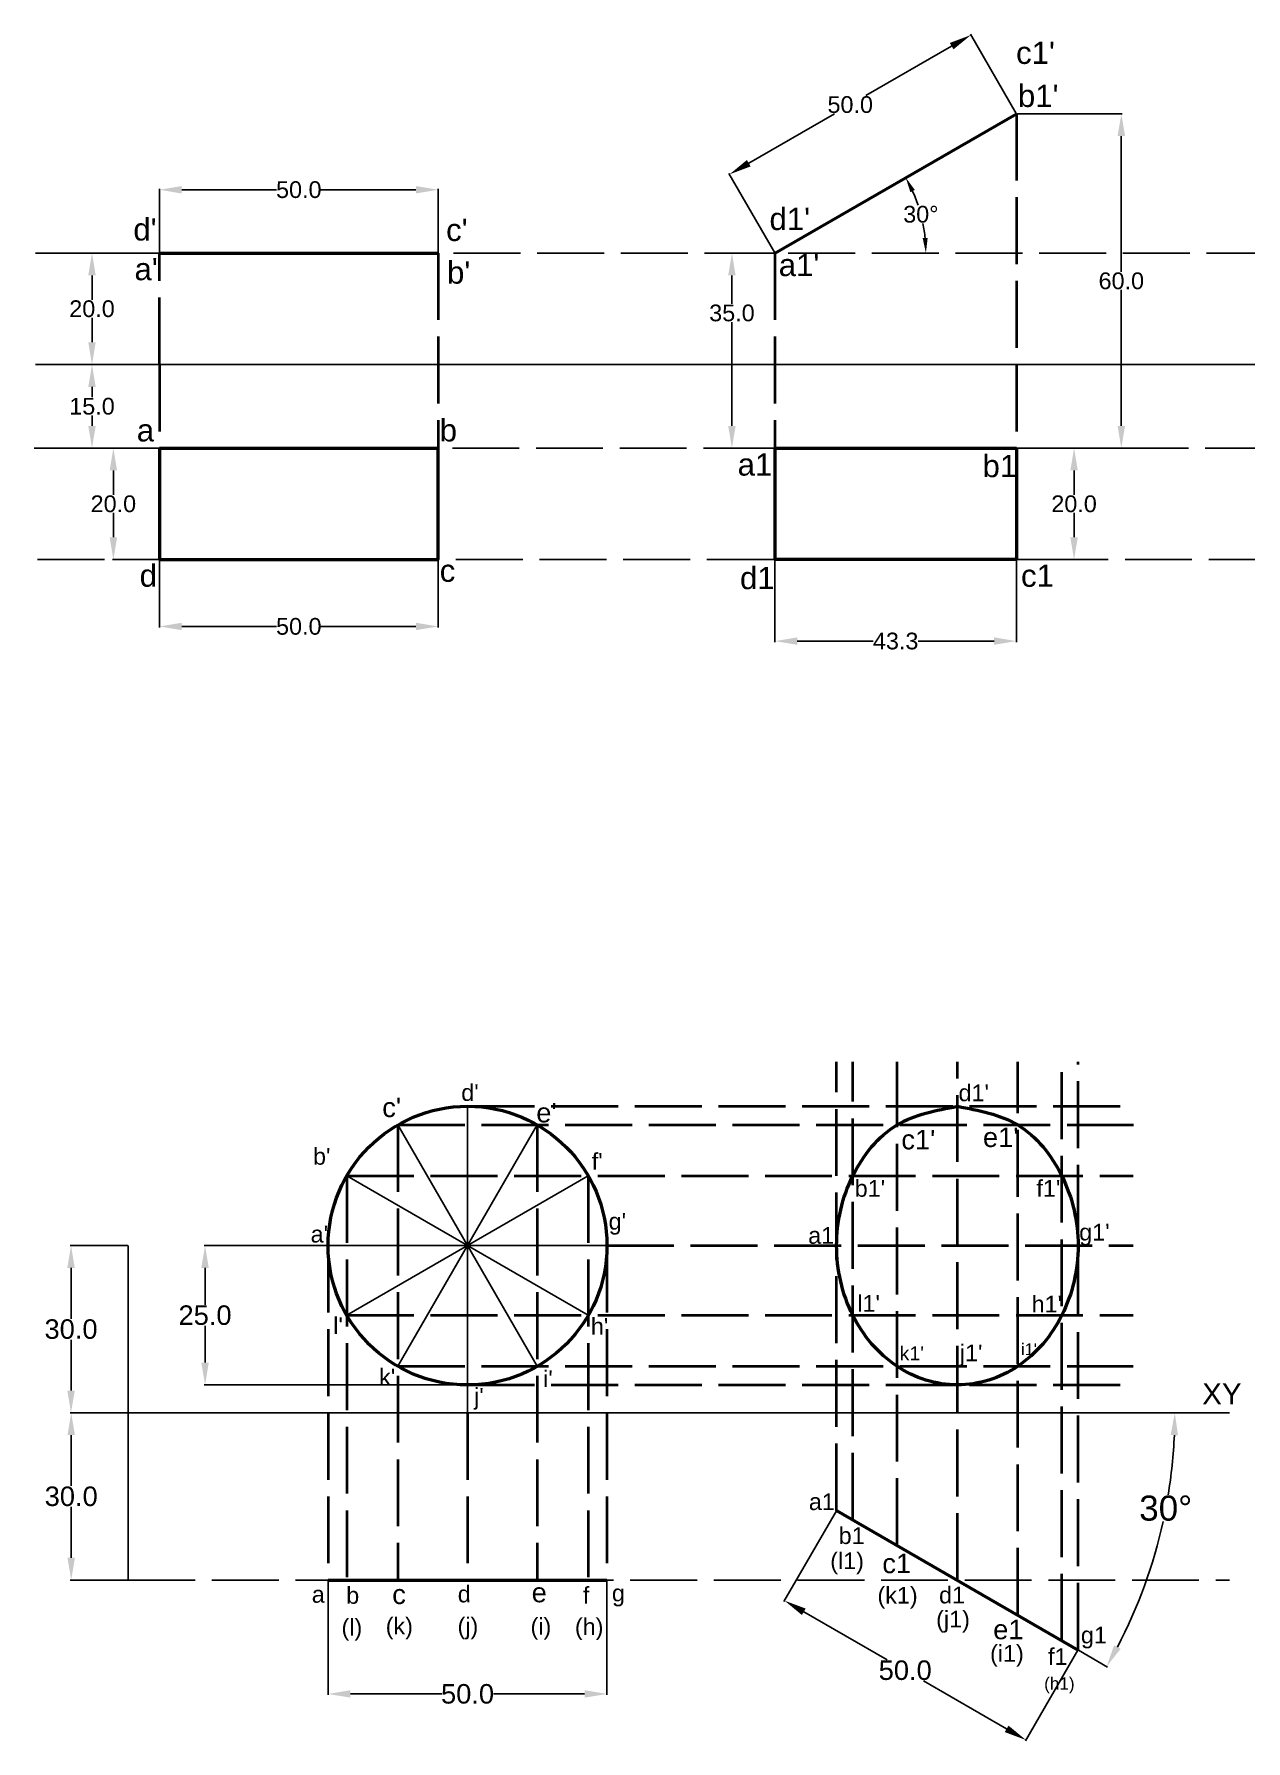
# Model space of a CAD drawing. Header units: millimetres. Extents: x 230 to 940, y 113 to 515.
# Drawn here: x 515.3 to 732.6, y 208.3 to 514.5 of the extents above; entities that cross this region are included whole.
import ezdxf

# ---------------------------------------------------------------- set-up
doc = ezdxf.new("R2010")
doc.units = ezdxf.units.MM
doc.header["$MEASUREMENT"] = 0
doc.linetypes.add('ACAD_ISO02W100', pattern=[15, 12, -3])
doc.styles.get("Standard").update_dxf_attribs({"font": 'arial.ttf'})
doc.dimstyles.get("Standard").update_dxf_attribs({"dimtxt": 0.18, "dimasz": 0.18, "dimexe": 0.18, "dimexo": 0.0625, "dimgap": 0.09, "dimtad": 0, "dimtih": 1, "dimtoh": 1, "dimdec": 4, "dimzin": 0, "dimdsep": 46, "dimtxsty": 'Standard', "dimcen": 0.09, "dimadec": 0, "dimazin": 0, "dimtfac": 1, "dimtdec": 4, "dimtofl": 0, "dimtmove": 0, "dimatfit": 3, "dimfxl": 1, "dimtolj": 1, "dimtzin": 0, "dimarcsym": 0})

# ---------------------------------------------------------------- blocks, each defined once
blk = doc.blocks.new('*U33')
blk.add_line((0, 12.5), (0, -12.5))
blk = doc.blocks.new('*U34')
at = {"color": 0, "linetype": 'ByBlock', "lineweight": -2, "transparency": 16777216}
for p, rotation in [((344.02, 296.75), 180), ((337.77, 295.08), 210), ((350.27, 295.08), 150), ((333.2, 290.5), 240), ((354.85, 290.5), 120), ((331.52, 284.25), 270), ((333.2, 278), 299.9999999999999), ((337.77, 273.42), 330.0000000000001), ((350.27, 273.42), 29.99999999999999), ((354.85, 278), 59.99999999999997), ((356.52, 284.25), 90)]:
    blk.add_blockref('*U33', p, dxfattribs=dict(at, rotation=rotation))
blk.add_blockref('*U33', (344.02, 271.75), dxfattribs=at)
blk = doc.blocks.new('*D35')
at = {"color": 0, "lineweight": -2, "transparency": 16777216}
for p, q in [((568, 237.13), (568, 216.57)), ((618, 237.13), (618, 216.57)), ((572, 216.75), (588.37, 216.75)), ((614, 216.75), (597.63, 216.75))]:
    blk.add_line(p, q, dxfattribs=at)
at = {"color": 0, "transparency": 16777216}
for points in [[(572, 217.42), (572, 216.09), (568, 216.75)], [(614, 217.42), (614, 216.09), (618, 216.75)]]:
    blk.add_solid(points, dxfattribs=at)
at = {"layer": 'Defpoints', "color": 0, "transparency": 16777216}
for p in [(568, 237.19), (618, 237.19), (618, 216.75)]:
    blk.add_point(p, dxfattribs=at)
at = {"color": 0, "transparency": 16777216, "insert": (593, 216.75), "char_height": 3.5, "attachment_point": 5}
blk.add_mtext('\\A1;50.0', dxfattribs=at)
blk = doc.blocks.new('*D36')
at = {"color": 0, "lineweight": -2, "transparency": 16777216}
for p, q in [((532.09, 297.19), (521.72, 297.19)), ((521.9, 293.19), (521.9, 284.07)), ((521.9, 271.19), (521.9, 280.31)), ((532.09, 267.19), (521.72, 267.19))]:
    blk.add_line(p, q, dxfattribs=at)
at = {"color": 0, "transparency": 16777216}
for points in [[(521.23, 293.19), (522.57, 293.19), (521.9, 297.19)], [(521.23, 271.19), (522.57, 271.19), (521.9, 267.19)]]:
    blk.add_solid(points, dxfattribs=at)
at = {"layer": 'Defpoints', "color": 0, "transparency": 16777216}
for p in [(521.9, 297.19), (532.15, 297.19), (532.15, 267.19)]:
    blk.add_point(p, dxfattribs=at)
at = {"color": 0, "transparency": 16777216, "insert": (521.9, 282.19), "char_height": 3.5, "attachment_point": 5}
blk.add_mtext('\\A1;30.0', dxfattribs=at)
blk = doc.blocks.new('*D37')
at = {"color": 0, "lineweight": -2, "transparency": 16777216}
for p, q in [((532.09, 267.19), (521.75, 267.19)), ((521.93, 263.19), (521.93, 254.07)), ((521.93, 241.19), (521.93, 250.31)), ((532.09, 237.19), (521.75, 237.19))]:
    blk.add_line(p, q, dxfattribs=at)
at = {"color": 0, "transparency": 16777216}
for points in [[(521.26, 263.19), (522.6, 263.19), (521.93, 267.19)], [(521.26, 241.19), (522.6, 241.19), (521.93, 237.19)]]:
    blk.add_solid(points, dxfattribs=at)
at = {"layer": 'Defpoints', "color": 0, "transparency": 16777216}
for p in [(521.93, 267.19), (532.15, 267.19), (532.15, 237.19)]:
    blk.add_point(p, dxfattribs=at)
at = {"color": 0, "transparency": 16777216, "insert": (521.93, 252.19), "char_height": 3.5, "attachment_point": 5}
blk.add_mtext('\\A1;30.0', dxfattribs=at)
blk = doc.blocks.new('*D38')
at = {"color": 0, "linetype": 'ByBlock', "lineweight": -2, "transparency": 16777216}
blk.add_line((702.54, 224.58), (707.74, 221.56), dxfattribs=at)
for start, end in [(350.6646, 357.4773), (332.4455, 347.5959)]:
    blk.add_arc((628.97, 267.19), 90.86, start, end, dxfattribs=at)
at = {"color": 0, "linetype": 'ByBlock', "transparency": 16777216}
for points in [[(719.07, 263.2), (720.4, 263.17), (719.82, 267.19)], [(710.1, 224.84), (708.93, 225.48), (707.59, 221.65)]]:
    blk.add_solid(points, dxfattribs=at)
at = {"layer": 'Defpoints', "color": 0, "linetype": 'ByBlock', "transparency": 16777216}
for p in [(532.15, 267.19), (729.63, 267.19), (659.18, 249.69), (714.32, 236.04), (702.48, 224.61)]:
    blk.add_point(p, dxfattribs=at)
at = {"color": 0, "linetype": 'ByBlock', "transparency": 16777216, "insert": (718.19, 250.06), "char_height": 4.5, "attachment_point": 5}
blk.add_mtext('\\A1;30°', dxfattribs=at)
blk = doc.blocks.new('*D39')
at = {"color": 0, "linetype": 'ByBlock', "lineweight": -2, "transparency": 16777216}
for p, q in [((592.94, 297.19), (545.75, 297.19)), ((545.93, 293.19), (545.93, 286.57)), ((545.93, 276.19), (545.93, 282.81)), ((592.94, 272.19), (545.75, 272.19))]:
    blk.add_line(p, q, dxfattribs=at)
at = {"color": 0, "linetype": 'ByBlock', "transparency": 16777216}
for points in [[(545.26, 293.19), (546.6, 293.19), (545.93, 297.19)], [(545.26, 276.19), (546.6, 276.19), (545.93, 272.19)]]:
    blk.add_solid(points, dxfattribs=at)
at = {"layer": 'Defpoints', "color": 0, "linetype": 'ByBlock', "transparency": 16777216}
for p in [(593, 297.19), (545.93, 272.19), (593, 272.19)]:
    blk.add_point(p, dxfattribs=at)
at = {"color": 0, "linetype": 'ByBlock', "transparency": 16777216, "insert": (545.93, 284.69), "char_height": 3.5, "attachment_point": 5}
blk.add_mtext('\\A1;25.0', dxfattribs=at)
blk = doc.blocks.new('*D40')
at = {"color": 0, "linetype": 'ByBlock', "lineweight": -2, "transparency": 16777216}
for p, q in [((659.15, 249.63), (649.74, 233.33)), ((653.29, 231.49), (668.23, 222.87)), ((702.45, 224.63), (693.04, 208.33)), ((689.67, 210.49), (674.73, 219.11))]:
    blk.add_line(p, q, dxfattribs=at)
at = {"color": 0, "linetype": 'ByBlock', "transparency": 16777216}
for points in [[(653.63, 232.07), (652.96, 230.91), (649.83, 233.49)], [(690, 211.07), (689.33, 209.91), (693.13, 208.49)]]:
    blk.add_solid(points, dxfattribs=at)
at = {"layer": 'Defpoints', "color": 0, "linetype": 'ByBlock', "transparency": 16777216}
for p in [(659.18, 249.69), (702.48, 224.69), (693.13, 208.49)]:
    blk.add_point(p, dxfattribs=at)
at = {"color": 0, "linetype": 'ByBlock', "transparency": 16777216, "insert": (671.48, 220.99), "char_height": 3.5, "attachment_point": 5}
blk.add_mtext('\\A1;50.0', dxfattribs=at)
blk = doc.blocks.new('*D41')
at = {"color": 0, "lineweight": -2, "transparency": 16777216}
for start, end in [(18.4559, 24.2829), (5.7171, 11.3431)]:
    blk.add_arc((648.12, 475.26), 27.07, start, end, dxfattribs=at)
at = {"color": 0, "transparency": 16777216}
for points in [[(672.4, 486.19), (673.2, 486.6), (671.57, 488.8)], [(675.51, 477.98), (674.61, 477.94), (675.19, 475.26)]]:
    blk.add_solid(points, dxfattribs=at)
at = {"layer": 'Defpoints', "color": 0, "transparency": 16777216}
for p in [(691.43, 500.26), (673.56, 484.52), (515.5, 475.26), (648.12, 475.26), (746.48, 475.26)]:
    blk.add_point(p, dxfattribs=at)
at = {"color": 0, "transparency": 16777216, "insert": (674.29, 482.21), "char_height": 3, "attachment_point": 5}
blk.add_mtext('\\A1;30°', dxfattribs=at)
blk = doc.blocks.new('*D42')
at = {"color": 0, "lineweight": -2, "transparency": 16777216}
for p, q in [((537.74, 420.2), (537.74, 408.09)), ((587.74, 420.2), (587.74, 408.09)), ((541.74, 408.27), (558.76, 408.27)), ((583.74, 408.27), (566.72, 408.27))]:
    blk.add_line(p, q, dxfattribs=at)
at = {"color": 0, "transparency": 16777216}
for points in [[(541.74, 408.93), (541.74, 407.6), (537.74, 408.27)], [(583.74, 408.93), (583.74, 407.6), (587.74, 408.27)]]:
    blk.add_solid(points, dxfattribs=at)
at = {"layer": 'Defpoints', "color": 0, "transparency": 16777216}
for p in [(537.74, 420.26), (587.74, 420.26), (587.74, 408.27)]:
    blk.add_point(p, dxfattribs=at)
at = {"color": 0, "transparency": 16777216, "insert": (562.74, 408.27), "char_height": 3, "attachment_point": 5}
blk.add_mtext('\\A1;50.0', dxfattribs=at)
blk = doc.blocks.new('*D43')
at = {"color": 0, "lineweight": -2, "transparency": 16777216}
for p, q in [((537.68, 440.26), (529.31, 440.26)), ((529.49, 436.26), (529.49, 431.89)), ((529.49, 424.26), (529.49, 428.64)), ((537.68, 420.26), (529.31, 420.26))]:
    blk.add_line(p, q, dxfattribs=at)
at = {"color": 0, "transparency": 16777216}
for points in [[(528.83, 436.26), (530.16, 436.26), (529.49, 440.26)], [(528.83, 424.26), (530.16, 424.26), (529.49, 420.26)]]:
    blk.add_solid(points, dxfattribs=at)
at = {"layer": 'Defpoints', "color": 0, "transparency": 16777216}
for p in [(537.74, 440.26), (529.49, 420.26), (537.74, 420.26)]:
    blk.add_point(p, dxfattribs=at)
at = {"color": 0, "transparency": 16777216, "insert": (529.49, 430.26), "char_height": 3, "attachment_point": 5}
blk.add_mtext('\\A1;20.0', dxfattribs=at)
blk = doc.blocks.new('*D44')
at = {"color": 0, "lineweight": -2, "transparency": 16777216}
for p, q in [((537.74, 475.33), (537.74, 486.8)), ((541.74, 486.62), (558.76, 486.62)), ((583.74, 486.62), (566.72, 486.62)), ((587.74, 475.33), (587.74, 486.8))]:
    blk.add_line(p, q, dxfattribs=at)
at = {"color": 0, "transparency": 16777216}
for points in [[(541.74, 487.28), (541.74, 485.95), (537.74, 486.62)], [(583.74, 487.28), (583.74, 485.95), (587.74, 486.62)]]:
    blk.add_solid(points, dxfattribs=at)
at = {"layer": 'Defpoints', "color": 0, "transparency": 16777216}
for p in [(587.74, 486.62), (537.74, 475.26), (587.74, 475.26)]:
    blk.add_point(p, dxfattribs=at)
at = {"color": 0, "transparency": 16777216, "insert": (562.74, 486.62), "char_height": 3, "attachment_point": 5}
blk.add_mtext('\\A1;50.0', dxfattribs=at)
blk = doc.blocks.new('*D45')
at = {"color": 0, "lineweight": -2, "transparency": 16777216}
for p, q in [((648.12, 420.2), (648.12, 405.46)), ((691.43, 420.2), (691.43, 405.46)), ((652.12, 405.64), (665.73, 405.64)), ((687.43, 405.64), (673.82, 405.64))]:
    blk.add_line(p, q, dxfattribs=at)
at = {"color": 0, "transparency": 16777216}
for points in [[(652.12, 406.31), (652.12, 404.98), (648.12, 405.64)], [(687.43, 406.31), (687.43, 404.98), (691.43, 405.64)]]:
    blk.add_solid(points, dxfattribs=at)
at = {"layer": 'Defpoints', "color": 0, "transparency": 16777216}
for p in [(648.12, 420.26), (691.43, 420.26), (691.43, 405.64)]:
    blk.add_point(p, dxfattribs=at)
at = {"color": 0, "transparency": 16777216, "insert": (669.77, 405.64), "char_height": 3, "attachment_point": 5}
blk.add_mtext('\\A1;43.3', dxfattribs=at)
blk = doc.blocks.new('*D46')
at = {"color": 0, "lineweight": -2, "transparency": 16777216}
for p, q in [((691.49, 440.26), (701.94, 440.26)), ((701.76, 436.26), (701.76, 431.89)), ((701.76, 424.26), (701.76, 428.64)), ((691.49, 420.26), (701.94, 420.26))]:
    blk.add_line(p, q, dxfattribs=at)
at = {"color": 0, "transparency": 16777216}
for points in [[(701.09, 436.26), (702.43, 436.26), (701.76, 440.26)], [(701.09, 424.26), (702.43, 424.26), (701.76, 420.26)]]:
    blk.add_solid(points, dxfattribs=at)
at = {"layer": 'Defpoints', "color": 0, "transparency": 16777216}
for p in [(691.43, 440.26), (691.43, 420.26), (701.76, 420.26)]:
    blk.add_point(p, dxfattribs=at)
at = {"color": 0, "transparency": 16777216, "insert": (701.76, 430.26), "char_height": 3, "attachment_point": 5}
blk.add_mtext('\\A1;20.0', dxfattribs=at)
blk = doc.blocks.new('*D47')
at = {"color": 0, "lineweight": -2, "transparency": 16777216}
for p, q in [((691.39, 500.32), (683.18, 514.54)), ((679.81, 512.38), (664.43, 503.5)), ((643.44, 491.38), (658.81, 500.26)), ((648.09, 475.32), (639.88, 489.54))]:
    blk.add_line(p, q, dxfattribs=at)
at = {"color": 0, "transparency": 16777216}
for points in [[(679.48, 512.96), (680.14, 511.81), (683.27, 514.38)], [(643.1, 491.96), (643.77, 490.81), (639.97, 489.38)]]:
    blk.add_solid(points, dxfattribs=at)
at = {"layer": 'Defpoints', "color": 0, "transparency": 16777216}
for p in [(683.27, 514.38), (691.43, 500.26), (648.12, 475.26)]:
    blk.add_point(p, dxfattribs=at)
at = {"color": 0, "transparency": 16777216, "insert": (661.62, 501.88), "char_height": 3, "attachment_point": 5}
blk.add_mtext('\\A1;50.0', dxfattribs=at)
blk = doc.blocks.new('*D48')
at = {"color": 0, "lineweight": -2, "transparency": 16777216}
for p, q in [((537.68, 475.26), (525.48, 475.26)), ((525.66, 471.26), (525.66, 466.89)), ((525.66, 459.26), (525.66, 463.64)), ((537.68, 455.26), (525.48, 455.26))]:
    blk.add_line(p, q, dxfattribs=at)
at = {"color": 0, "transparency": 16777216}
for points in [[(524.99, 471.26), (526.32, 471.26), (525.66, 475.26)], [(524.99, 459.26), (526.32, 459.26), (525.66, 455.26)]]:
    blk.add_solid(points, dxfattribs=at)
at = {"layer": 'Defpoints', "color": 0, "transparency": 16777216}
for p in [(537.74, 475.26), (525.66, 455.26), (537.74, 455.26)]:
    blk.add_point(p, dxfattribs=at)
at = {"color": 0, "transparency": 16777216, "insert": (525.66, 465.26), "char_height": 3, "attachment_point": 5}
blk.add_mtext('\\A1;20.0', dxfattribs=at)
blk = doc.blocks.new('*D49')
at = {"color": 0, "lineweight": -2, "transparency": 16777216}
for p, q in [((537.68, 455.26), (525.48, 455.26)), ((525.66, 451.26), (525.66, 449.39)), ((525.66, 444.26), (525.66, 446.14)), ((537.68, 440.26), (525.48, 440.26))]:
    blk.add_line(p, q, dxfattribs=at)
at = {"color": 0, "transparency": 16777216}
for points in [[(524.99, 451.26), (526.32, 451.26), (525.66, 455.26)], [(524.99, 444.26), (526.32, 444.26), (525.66, 440.26)]]:
    blk.add_solid(points, dxfattribs=at)
at = {"layer": 'Defpoints', "color": 0, "transparency": 16777216}
for p in [(537.74, 455.26), (525.66, 440.26), (537.74, 440.26)]:
    blk.add_point(p, dxfattribs=at)
at = {"color": 0, "transparency": 16777216, "insert": (525.66, 447.76), "char_height": 3, "attachment_point": 5}
blk.add_mtext('\\A1;15.0', dxfattribs=at)
blk = doc.blocks.new('*D50')
at = {"color": 0, "lineweight": -2, "transparency": 16777216}
for p, q in [((691.49, 500.26), (710.41, 500.26)), ((710.23, 496.26), (710.23, 471.89)), ((710.23, 444.26), (710.23, 468.64)), ((691.49, 440.26), (710.41, 440.26))]:
    blk.add_line(p, q, dxfattribs=at)
at = {"color": 0, "transparency": 16777216}
for points in [[(709.56, 496.26), (710.9, 496.26), (710.23, 500.26)], [(709.56, 444.26), (710.9, 444.26), (710.23, 440.26)]]:
    blk.add_solid(points, dxfattribs=at)
at = {"layer": 'Defpoints', "color": 0, "transparency": 16777216}
for p in [(691.43, 500.26), (691.43, 440.26), (710.23, 440.26)]:
    blk.add_point(p, dxfattribs=at)
at = {"color": 0, "transparency": 16777216, "insert": (710.23, 470.26), "char_height": 3, "attachment_point": 5}
blk.add_mtext('\\A1;60.0', dxfattribs=at)
blk = doc.blocks.new('*D51')
at = {"color": 0, "lineweight": -2, "transparency": 16777216}
for p, q in [((648.06, 475.26), (640.23, 475.26)), ((640.41, 471.26), (640.41, 466.13)), ((640.41, 444.26), (640.41, 462.88)), ((648.06, 440.26), (640.23, 440.26))]:
    blk.add_line(p, q, dxfattribs=at)
at = {"color": 0, "transparency": 16777216}
for points in [[(639.74, 471.26), (641.07, 471.26), (640.41, 475.26)], [(639.74, 444.26), (641.07, 444.26), (640.41, 440.26)]]:
    blk.add_solid(points, dxfattribs=at)
at = {"layer": 'Defpoints', "color": 0, "transparency": 16777216}
for p in [(648.12, 475.26), (640.41, 440.26), (648.12, 440.26)]:
    blk.add_point(p, dxfattribs=at)
at = {"color": 0, "transparency": 16777216, "insert": (640.41, 464.5), "char_height": 3, "attachment_point": 5}
blk.add_mtext('\\A1;35.0', dxfattribs=at)

msp = doc.modelspace()

# ---------------------------------------------------------------- linework, layer by layer
at = {"color": 1, "lineweight": 50}
for p, q in [((648.12402, 475.26489), (691.42529, 500.26489)), ((537.74118, 475.26489), (587.74118, 475.26489)), ((537.74118, 440.26489), (537.74118, 420.26489)), ((537.74118, 440.26489), (587.74118, 440.26489)), ((587.74118, 420.26489), (587.74118, 440.26489)), ((648.12402, 440.26489), (648.12402, 420.26489)), ((648.12402, 440.26489), (691.42529, 440.26489)), ((691.42529, 440.26489), (691.42529, 420.26489)), ((537.74118, 420.26489), (587.74118, 420.26489)), ((691.42529, 420.26489), (648.12402, 420.26489)), ((568.00242, 237.18862), (618.00242, 237.18862))]:
    msp.add_line(p, q, dxfattribs=at)
at = {"color": 6, "linetype": 'ACAD_ISO02W100', "lineweight": 40}
for p, q in [((691.42529, 500.26489), (691.42529, 440.26489)), ((537.74118, 455.26489), (537.74118, 475.26489)), ((587.74118, 475.26489), (587.74118, 440.26489)), ((648.12402, 475.26489), (648.12402, 440.26489)), ((537.74118, 455.26489), (537.74118, 440.26489)), ((659.18311, 249.68862), (659.18311, 330.14108)), ((662.08378, 248.01392), (662.08378, 330.14108)), ((670.00843, 243.43862), (670.00843, 330.14108)), ((680.83375, 237.18862), (680.83375, 330.14108)), ((691.65906, 230.93862), (691.65906, 330.14108)), ((699.55451, 226.31289), (699.55451, 330.14108)), ((702.48438, 224.68862), (702.48438, 330.14108)), ((593.00242, 322.18862), (712.40019, 322.18862)), ((580.50242, 318.83925), (580.50242, 237.18862)), ((580.50242, 318.83925), (712.40019, 318.83925)), ((605.50242, 318.83925), (605.50242, 237.18862)), ((571.35179, 309.68862), (571.35179, 237.18862)), ((571.35179, 309.68862), (712.34929, 309.68862)), ((614.65306, 309.68862), (614.65306, 237.18862)), ((568.00242, 297.18862), (568.00242, 237.18862)), ((618.00242, 297.18862), (618.00242, 237.18862)), ((618.00242, 297.18862), (712.34929, 297.18862)), ((571.35179, 284.68862), (712.34929, 284.68862)), ((580.50242, 275.53798), (712.34929, 275.53798)), ((593.00242, 272.18862), (712.34929, 272.18862)), ((593.00242, 267.18862), (593.00242, 237.18862))]:
    msp.add_line(p, q, dxfattribs=at)
at = {"linetype": 'ACAD_ISO02W100'}
for p, q in [((515.50262, 475.26489), (746.47518, 475.26489)), ((515.28503, 440.26489), (746.47518, 440.26489)), ((515.90026, 420.26489), (746.47518, 420.26489)), ((532.15196, 237.18862), (729.62977, 237.18862))]:
    msp.add_line(p, q, dxfattribs=at)
at = {"color": 5}
for p, q in [((515.50262, 455.26489), (746.47518, 455.26489)), ((532.15196, 267.18862), (729.62977, 267.18862))]:
    msp.add_line(p, q, dxfattribs=at)
for p, q in [((587.74118, 440.26489), (537.74118, 440.26489)), ((532.15196, 267.18862), (532.15196, 297.18862)), ((593.00242, 267.18862), (593.00242, 297.18862)), ((593.00242, 272.18862), (593.00242, 272.18862)), ((532.15196, 267.18862), (532.15196, 237.18862)), ((680.83375, 237.18862), (659.18311, 249.68862))]:
    msp.add_line(p, q)
at = {"color": 1}
for p, q in [((659.18311, 249.68862), (662.08378, 248.01392)), ((662.08378, 248.01392), (670.00843, 243.43862)), ((670.00843, 243.43862), (680.83375, 237.18862)), ((680.83375, 237.18862), (702.48438, 224.68862)), ((680.83375, 237.18862), (691.6422, 230.9095)), ((691.6422, 230.9095), (699.55451, 226.31289))]:
    msp.add_line(p, q, dxfattribs=at)
at = {"color": 1, "linetype": 'ByBlock', "lineweight": 50}
msp.add_line((659.18311, 249.68862), (702.48438, 224.6108), dxfattribs=at)
at = {"color": 1, "lineweight": 50}
msp.add_circle((593.00242, 297.18862), 25, dxfattribs=at)
at = {"color": 1, "linetype": 'ByBlock', "lineweight": 50}
msp.add_spline([(680.83375, 322.18862), (670.00843, 318.83925), (662.08378, 309.68862), (659.18311, 297.18862), (662.08378, 284.68862), (670.00843, 275.53798), (680.83375, 272.18862), (691.65906, 275.53798), (699.55451, 284.68862), (702.48438, 297.18862), (699.55451, 309.68862), (691.65906, 318.83925), (680.83375, 322.18862)], degree=3, dxfattribs=at)

# ---------------------------------------------------------------- block references
msp.add_blockref('*U34', (248.98014, 12.93849))

# ---------------------------------------------------------------- texts
at = {"char_height": 4, "attachment_point": 1}
for s, insert in [("c1'", (691.3589, 513.19664)), ("b1'", (691.68935, 505.47162)), ("d'", (533.06837, 481.5128)), ("c'", (589.15418, 481.42192)), ("d1'", (647.14049, 483.39277)), ("a1'", (648.79969, 475.12567)), ("a'", (533.27773, 474.39058)), ("b'", (589.32258, 473.77423)), ('a', (533.68901, 445.47162)), ('b', (588.00525, 445.47162)), ('a1', (641.42979, 439.33609)), ('b1', (685.341, 439.05819)), ('d', (534.2022, 419.40236)), ('c', (588.00525, 420.27382)), ('d1', (641.8517, 418.96234)), ('c1', (692.24567, 419.3792))]:
    msp.add_mtext(s, dxfattribs=dict(at, insert=insert))
at = {"linetype": 'ACAD_ISO02W100', "attachment_point": 1}
for s, heights, insert, char_height in [("d'", [0], (591.87262, 326.14504), 3), ("d1'", [0], (681.03961, 326.09908), 3), ("c'", [0], (577.7083, 323.74058), 3.5), ("e'", [0], (605.32387, 322.79568), 3.5), ("c1'", [0], (670.7895, 317.95584), 3.5), ("e1'", [0], (685.42363, 318.3741), 3.5), ("b'", [0], (565.28844, 314.70237), 3), ("f'", [0], (615.26721, 313.80344), 3), ("b1'", [0], (662.42061, 308.95386), 3), ("f1'", [0], (695.00778, 308.95927), 3), ("a'", [0], (564.86305, 300.74531), 3), ("g'", [0], (618.2995, 303.04575), 3), ("a1'", [0], (654.08015, 300.52188), 3), ("g1'", [0], (702.68206, 301.09951), 3), ("l1'", [0], (662.88546, 288.31623), 3), ("h1'", [0], (694.14117, 288.18933), 3), ("l'", [0], (568.91693, 284.34267), 3), ("h'", [0], (615.10881, 284.20982), 3), ("k1'", [0], (670.48136, 279.10531), 2.5), ("j1'", [0], (681.26964, 279.43983), 3), ("i1'", [0], (692.2404, 279.64333), 2.1), ("k'", [0], (577.14286, 275.11501), 3), ("i'", [0], (606.55254, 274.79873), 3), ("j'", [0], (594.17129, 271.65984), 3), ('a1', [0], (654.20487, 252.74432), 3), ('b1', [0], (659.54718, 246.65185), 3), ('(l1)', [0], (658.03067, 242.14247), 3), ('c1', [0], (667.37786, 241.92147), 3.5), ('b', [0], (571.24632, 235.92904), 3), ('d', [3.30254], (591.24191, 236.18246), 3), ('e', [0], (604.49539, 236.69798), 3.5), ('f', [0], (613.67863, 235.95482), 3), ('(k1)', [0], (666.50051, 235.96282), 3), ('d1', [3.30254], (677.54701, 236.00321), 3), ('a', [0], (565.06425, 236.11956), 3), ('c', [0], (579.49684, 236.38241), 3.5), ('g', [0], (618.89264, 236.35227), 3), ('(l)', [0], (570.39534, 230.21898), 3), ('(k)', [0], (578.32034, 230.43289), 3), ('(j)', [0], (591.19726, 230.43864), 3), ('(i)', [0], (604.29253, 230.37014), 3), ('(h)', [0], (612.24795, 230.30877), 3), ('(j1)', [0], (677.02604, 231.6731), 3), ('e1', [0], (687.26035, 230.06722), 3.5), ('g1', [0], (702.9885, 228.81418), 3), ('(i1)', [0], (686.6958, 225.52543), 3), ('f1', [0], (697.09139, 224.95933), 3), ('(h1)', [0], (696.39355, 219.71709), 2.2)]:
    msp.add_mtext_dynamic_manual_height_columns(s, width=9.6859455, gutter_width=1, heights=heights, dxfattribs=dict(at, insert=insert, char_height=char_height))
at = {"insert": (724.7269, 272.50162), "char_height": 3.8, "attachment_point": 1}
msp.add_mtext_dynamic_manual_height_columns('XY', width=21.7255487, gutter_width=1, heights=[0.16047], dxfattribs=at)

# ---------------------------------------------------------------- dimensions: what is measured, and where the dimension line sits
at = {"color": 3}
dim = msp.add_aligned_dim(p1=(648.12402, 475.26489), p2=(691.42529, 500.26489), distance=16.30209, dimstyle='Standard', override={"dimtxt": 3, "dimasz": 4, "dimdec": 1}, dxfattribs=at)
dim.commit()
dim.dimension.update_dxf_attribs({"geometry": '*D47', "text_midpoint": (661.62361, 501.88292)})
dim = msp.add_angular_dim_2l(base=(673.56182, 484.5235), line1=((515.50262, 475.26489), (746.47518, 475.26489)), line2=((648.12402, 475.26489), (691.42529, 500.26489)), dimstyle='Standard', override={"dimtxt": 3, "dimasz": 2.7}, dxfattribs=at)
dim.commit()
dim.dimension.update_dxf_attribs({"geometry": '*D41', "text_midpoint": (674.28778, 482.21193), "dimtype": 162})
for base, p1, p2, override, picture, middle in [((710.22997, 440.26489), (691.42529, 500.26489), (691.42529, 440.26489), {"dimtxt": 3, "dimasz": 4, "dimdec": 1}, '*D50', (710.22997, 470.26489)), ((525.65649, 455.26489), (537.74118, 475.26489), (537.74118, 455.26489), {"dimtxt": 3, "dimasz": 4, "dimdec": 1}, '*D48', (525.65649, 465.26489)), ((525.65649, 440.26489), (537.74118, 455.26489), (537.74118, 440.26489), {"dimtxt": 3, "dimasz": 4, "dimdec": 1}, '*D49', (525.65649, 447.76489)), ((529.49279, 420.26489), (537.74118, 440.26489), (537.74118, 420.26489), {"dimtxt": 3, "dimasz": 4, "dimdec": 1}, '*D43', (529.49279, 430.26489)), ((701.75875, 420.26489), (691.42529, 440.26489), (691.42529, 420.26489), {"dimtxt": 3, "dimasz": 4, "dimdec": 1}, '*D46', (701.75875, 430.26489)), ((521.89969, 297.18862), (532.15196, 267.18862), (532.15196, 297.18862), {"dimtxt": 3.5, "dimasz": 4, "dimdec": 1}, '*D36', (521.89969, 282.18862)), ((521.92969, 267.18862), (532.15196, 237.18862), (532.15196, 267.18862), {"dimtxt": 3.5, "dimasz": 4, "dimdec": 1}, '*D37', (521.92969, 252.18862))]:
    dim = msp.add_linear_dim(base=base, p1=p1, p2=p2, angle=90, dimstyle='Standard', override=override, dxfattribs=at)
    dim.commit()
    dim.dimension.update_dxf_attribs({"geometry": picture, "text_midpoint": middle})
for base, p1, p2, picture, middle in [((587.74118, 486.61734), (537.74118, 475.26489), (587.74118, 475.26489), '*D44', (562.74118, 486.61734)), ((587.74118, 408.26742), (537.74118, 420.26489), (587.74118, 420.26489), '*D42', (562.74118, 408.26742)), ((691.42529, 405.64482), (648.12402, 420.26489), (691.42529, 420.26489), '*D45', (669.77465, 405.64482))]:
    dim = msp.add_linear_dim(base=base, p1=p1, p2=p2, dimstyle='Standard', override={"dimtxt": 3, "dimasz": 4, "dimdec": 1}, dxfattribs=at)
    dim.commit()
    dim.dimension.update_dxf_attribs({"geometry": picture, "text_midpoint": middle})
dim = msp.add_linear_dim(base=(640.40609, 440.26489), p1=(648.12402, 475.26489), p2=(648.12402, 440.26489), angle=90, dimstyle='Standard', override={"dimtxt": 3, "dimasz": 4, "dimdec": 1}, dxfattribs=at)
dim.commit()
dim.dimension.update_dxf_attribs({"geometry": '*D51', "text_midpoint": (640.40609, 464.50399), "dimtype": 160})
at = {"color": 3, "linetype": 'ByBlock'}
dim = msp.add_linear_dim(base=(545.93071, 272.18862), p1=(593.00242, 297.18862), p2=(593.00242, 272.18862), angle=90, dimstyle='Standard', override={"dimtxt": 3.5, "dimasz": 4, "dimdec": 1}, dxfattribs=at)
dim.commit()
dim.dimension.update_dxf_attribs({"geometry": '*D39', "text_midpoint": (545.93071, 284.68862)})
dim = msp.add_angular_dim_2l(base=(714.3155, 236.03723), line1=((532.15196, 267.18862), (729.62977, 267.18862)), line2=((659.18311, 249.68862), (702.48438, 224.6108)), dimstyle='Standard', override={"dimtxt": 4.5, "dimasz": 4}, dxfattribs=at)
dim.commit()
dim.dimension.update_dxf_attribs({"geometry": '*D38', "text_midpoint": (718.19382, 250.06133), "dimtype": 162})
dim = msp.add_aligned_dim(p1=(659.18311, 249.68862), p2=(702.48438, 224.68862), distance=-18.70451, dimstyle='Standard', override={"dimtxt": 3.5, "dimasz": 4, "dimdec": 1}, dxfattribs=at)
dim.commit()
dim.dimension.update_dxf_attribs({"geometry": '*D40', "text_midpoint": (671.48149, 220.99003)})
at = {"color": 3}
dim = msp.add_linear_dim(base=(618.00242, 216.75373), p1=(568.00242, 237.18862), p2=(618.00242, 237.18862), dimstyle='Standard', override={"dimtxt": 3.5, "dimasz": 4, "dimdec": 1}, dxfattribs=at)
dim.commit()
dim.dimension.update_dxf_attribs({"geometry": '*D35', "text_midpoint": (593.00242, 216.75373), "dimtype": 160})

doc.saveas('drawing.dxf')
